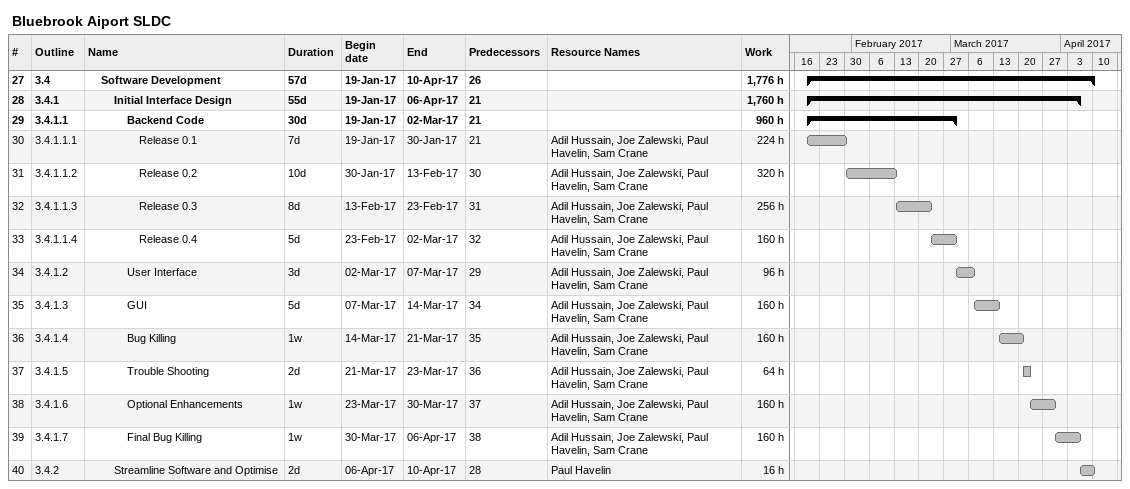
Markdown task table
Bluebrook Aiport SLDC

| ID | WBS | Task | Duration | Start | Finish | Predecessors | Resources | Work (h) |
|---|---|---|---|---|---|---|---|---|
| 27 | 3.4 | **Software Development** | 57d | 2017-01-19 | 2017-04-10 | 26 |  | 1776 |
| 28 | 3.4.1 | **Initial Interface Design** | 55d | 2017-01-19 | 2017-04-06 | 21 |  | 1760 |
| 29 | 3.4.1.1 | **Backend Code** | 30d | 2017-01-19 | 2017-03-02 | 21 |  | 960 |
| 30 | 3.4.1.1.1 | Release 0.1 | 7d | 2017-01-19 | 2017-01-30 | 21 | Adil Hussain, Joe Zalewski, Paul Havelin, Sam Crane | 224 |
| 31 | 3.4.1.1.2 | Release 0.2 | 10d | 2017-01-30 | 2017-02-13 | 30 | Adil Hussain, Joe Zalewski, Paul Havelin, Sam Crane | 320 |
| 32 | 3.4.1.1.3 | Release 0.3 | 8d | 2017-02-13 | 2017-02-23 | 31 | Adil Hussain, Joe Zalewski, Paul Havelin, Sam Crane | 256 |
| 33 | 3.4.1.1.4 | Release 0.4 | 5d | 2017-02-23 | 2017-03-02 | 32 | Adil Hussain, Joe Zalewski, Paul Havelin, Sam Crane | 160 |
| 34 | 3.4.1.2 | User Interface | 3d | 2017-03-02 | 2017-03-07 | 29 | Adil Hussain, Joe Zalewski, Paul Havelin, Sam Crane | 96 |
| 35 | 3.4.1.3 | GUI | 5d | 2017-03-07 | 2017-03-14 | 34 | Adil Hussain, Joe Zalewski, Paul Havelin, Sam Crane | 160 |
| 36 | 3.4.1.4 | Bug Killing | 1w | 2017-03-14 | 2017-03-21 | 35 | Adil Hussain, Joe Zalewski, Paul Havelin, Sam Crane | 160 |
| 37 | 3.4.1.5 | Trouble Shooting | 2d | 2017-03-21 | 2017-03-23 | 36 | Adil Hussain, Joe Zalewski, Paul Havelin, Sam Crane | 64 |
| 38 | 3.4.1.6 | Optional Enhancements | 1w | 2017-03-23 | 2017-03-30 | 37 | Adil Hussain, Joe Zalewski, Paul Havelin, Sam Crane | 160 |
| 39 | 3.4.1.7 | Final Bug Killing | 1w | 2017-03-30 | 2017-04-06 | 38 | Adil Hussain, Joe Zalewski, Paul Havelin, Sam Crane | 160 |
| 40 | 3.4.2 | Streamline Software and Optimise | 2d | 2017-04-06 | 2017-04-10 | 28 | Paul Havelin | 16 |
